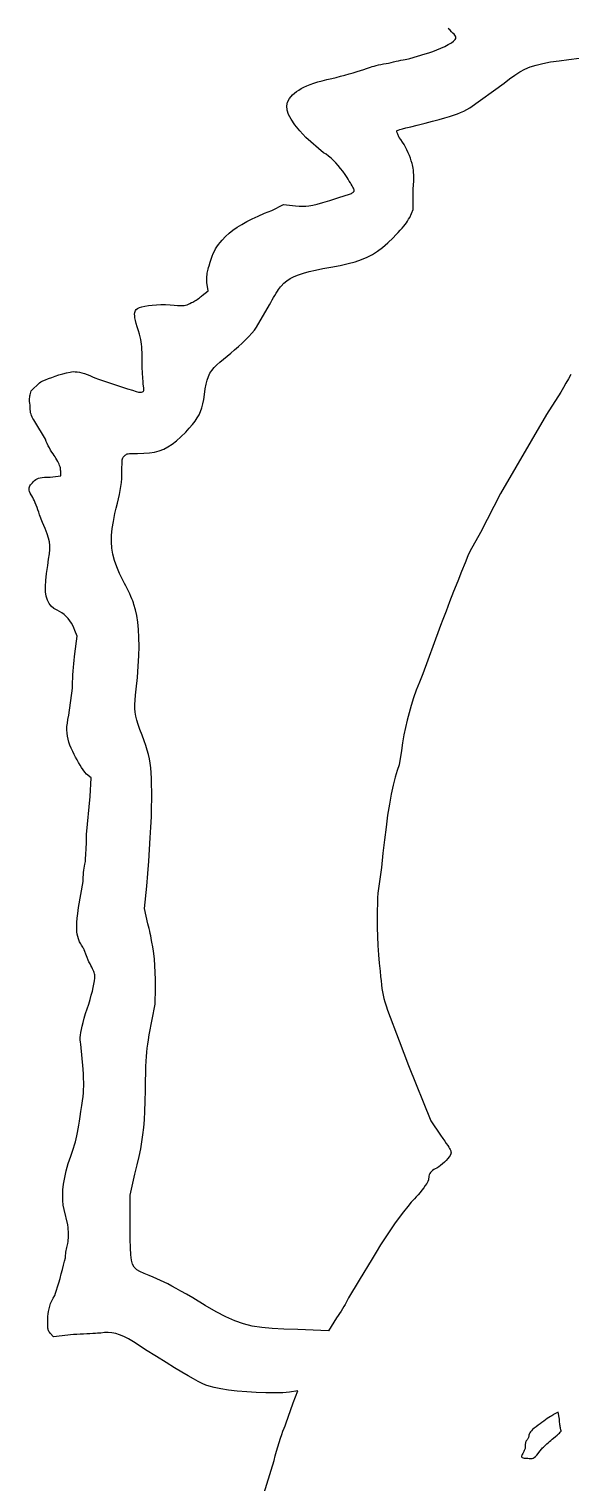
# Model space of a CAD drawing. Extents: x 0.1 to 14.4, y 0 to 16.2.
# Drawn here: x 9.286 to 10.666, y 8.661 to 12.363 of the extents above; entities that cross this region are included whole.
import ezdxf

# ---------------------------------------------------------------- set-up
doc = ezdxf.new("R2010")
doc.units = 0
doc.layers.get('0').update_dxf_attribs({"color": 5, "linetype": 'CONTINUOUS'})
doc.layers.add('1', color=1, linetype='CONTINUOUS')

msp = doc.modelspace()

# ---------------------------------------------------------------- linework, layer by layer
at = {"linetype": 'CONTINUOUS'}
msp.add_lwpolyline([(10.6658, 11.4832), (10.6593, 11.4725), (10.653, 11.4617), (10.6465, 11.4505), (10.6396, 11.4384), (10.6036, 11.3814), (10.4865, 11.1802), (10.4354, 11.0811), (10.4084, 11.033), (10.4035, 11.0214), (10.3963, 11.0038), (10.3874, 10.9817), (10.3775, 10.9568), (10.3671, 10.9306), (10.3569, 10.9046), (10.3476, 10.8805), (10.3396, 10.8598), (10.3337, 10.844), (10.3303, 10.8348), (10.2883, 10.7207), (10.2797, 10.6996), (10.272, 10.6794), (10.2651, 10.6598), (10.2589, 10.6408), (10.2534, 10.622), (10.2485, 10.6033), (10.2442, 10.5845), (10.2404, 10.5654), (10.2371, 10.5458), (10.2342, 10.5255), (10.2282, 10.4895), (10.2229, 10.4753), (10.2178, 10.458), (10.2128, 10.4378), (10.2081, 10.4148), (10.2035, 10.3893), (10.199, 10.3613), (10.1948, 10.331), (10.1907, 10.2986), (10.1869, 10.2643), (10.1832, 10.2282), (10.1742, 10.1622), (10.1734, 10.151), (10.1728, 10.1361), (10.1724, 10.118), (10.1724, 10.0976), (10.1727, 10.0755), (10.1733, 10.0523), (10.1743, 10.0289), (10.1758, 10.0059), (10.1777, 9.984), (10.1802, 9.964), (10.1811, 9.9506), (10.1821, 9.939), (10.1831, 9.9288), (10.1844, 9.9196), (10.1858, 9.911), (10.1875, 9.9028), (10.1896, 9.8944), (10.192, 9.8856), (10.1949, 9.8758), (10.1982, 9.8649), (10.2282, 9.7868), (10.2523, 9.7237), (10.3093, 9.5826), (10.3333, 9.5465), (10.3392, 9.5382), (10.3442, 9.5312), (10.3484, 9.5253), (10.3519, 9.5203), (10.3547, 9.5161), (10.3569, 9.5126), (10.3585, 9.5095), (10.3596, 9.5068), (10.3602, 9.5041), (10.3604, 9.5015), (10.3598, 9.4985), (10.3581, 9.4948), (10.3554, 9.4908), (10.352, 9.4865), (10.348, 9.482), (10.3435, 9.4775), (10.3387, 9.4732), (10.3338, 9.4691), (10.329, 9.4655), (10.3243, 9.4625), (10.3201, 9.4606), (10.3164, 9.4585), (10.3132, 9.4563), (10.3104, 9.4538), (10.3082, 9.4512), (10.3064, 9.4484), (10.305, 9.4454), (10.3041, 9.4423), (10.3035, 9.439), (10.3033, 9.4354), (10.3027, 9.4322), (10.301, 9.4281), (10.2984, 9.4233), (10.2949, 9.4179), (10.2909, 9.4122), (10.2864, 9.4063), (10.2817, 9.4003), (10.2768, 9.3946), (10.2719, 9.3892), (10.2673, 9.3844), (10.2593, 9.3758), (10.25, 9.3647), (10.2396, 9.3515), (10.2284, 9.3365), (10.2166, 9.3202), (10.2046, 9.3029), (10.1925, 9.2849), (10.1808, 9.2668), (10.1696, 9.2487), (10.1592, 9.2312), (10.1261, 9.1772), (10.0991, 9.1321), (10.0978, 9.129), (10.096, 9.1251), (10.0936, 9.1205), (10.0907, 9.1155), (10.0875, 9.11), (10.084, 9.1042), (10.0803, 9.0983), (10.0765, 9.0924), (10.0727, 9.0867), (10.0691, 9.0811), (10.048, 9.048), (9.97, 9.0511), (9.9349, 9.0521), (9.9047, 9.0537), (9.8782, 9.0563), (9.8543, 9.0601), (9.8318, 9.0657), (9.8097, 9.0733), (9.7869, 9.0834), (9.7622, 9.0963), (9.7345, 9.1124), (9.7027, 9.1321), (9.6867, 9.1413), (9.6727, 9.1493), (9.6603, 9.1562), (9.6493, 9.1622), (9.6393, 9.1674), (9.6298, 9.1721), (9.6207, 9.1765), (9.6115, 9.1807), (9.6019, 9.1848), (9.5916, 9.1892), (9.5786, 9.1942), (9.5681, 9.1988), (9.56, 9.2038), (9.5539, 9.2098), (9.5495, 9.2177), (9.5466, 9.2281), (9.5448, 9.2417), (9.5439, 9.2593), (9.5436, 9.2816), (9.5435, 9.3093), (9.5435, 9.3934), (9.5556, 9.4474), (9.5613, 9.4711), (9.5662, 9.4921), (9.5701, 9.5113), (9.5733, 9.5294), (9.5758, 9.5473), (9.5778, 9.5657), (9.5794, 9.5855), (9.5806, 9.6074), (9.5817, 9.6321), (9.5826, 9.6607), (9.5827, 9.6846), (9.5829, 9.7045), (9.5834, 9.721), (9.584, 9.735), (9.5848, 9.747), (9.5858, 9.7577), (9.587, 9.7679), (9.5884, 9.7782), (9.5899, 9.7893), (9.5916, 9.8018), (9.6066, 9.8799), (9.6073, 9.8929), (9.6077, 9.9082), (9.6078, 9.925), (9.6075, 9.9427), (9.607, 9.9606), (9.6062, 9.978), (9.6051, 9.9944), (9.6038, 10.0089), (9.6023, 10.021), (9.6006, 10.03), (9.5997, 10.0333), (9.5988, 10.0374), (9.5978, 10.0423), (9.5968, 10.0478), (9.5957, 10.0537), (9.5945, 10.0599), (9.5933, 10.0662), (9.5919, 10.0724), (9.5903, 10.0784), (9.5886, 10.0841), (9.5796, 10.1231), (9.5856, 10.1802), (9.5882, 10.2123), (9.5906, 10.2437), (9.5927, 10.274), (9.5946, 10.3031), (9.5961, 10.3307), (9.5973, 10.3566), (9.598, 10.3806), (9.5984, 10.4024), (9.5982, 10.4217), (9.5976, 10.4384), (9.5974, 10.4545), (9.5968, 10.4688), (9.5958, 10.4818), (9.5943, 10.4937), (9.5923, 10.5049), (9.5898, 10.5158), (9.5867, 10.5269), (9.583, 10.5385), (9.5786, 10.5509), (9.5736, 10.5646), (9.5679, 10.5795), (9.5634, 10.5923), (9.5599, 10.6035), (9.5575, 10.6136), (9.5559, 10.6231), (9.5552, 10.6327), (9.5552, 10.6428), (9.5558, 10.6539), (9.557, 10.6667), (9.5586, 10.6817), (9.5617, 10.7121), (9.564, 10.7405), (9.5654, 10.7668), (9.566, 10.7911), (9.5657, 10.8134), (9.5646, 10.8339), (9.5627, 10.8525), (9.5601, 10.8694), (9.5567, 10.8845), (9.5526, 10.8979), (9.5514, 10.9019), (9.5497, 10.9067), (9.5477, 10.9122), (9.5452, 10.9182), (9.5424, 10.9245), (9.5394, 10.9312), (9.5361, 10.938), (9.5327, 10.9448), (9.5291, 10.9515), (9.5255, 10.958), (9.5165, 10.9762), (9.5092, 10.9933), (9.5036, 11.0097), (9.4995, 11.0256), (9.497, 11.0413), (9.4959, 11.0572), (9.4962, 11.0736), (9.4977, 11.0909), (9.5006, 11.1093), (9.5045, 11.1291), (9.5079, 11.1429), (9.511, 11.1554), (9.5137, 11.1669), (9.516, 11.1777), (9.518, 11.1881), (9.5196, 11.1981), (9.5209, 11.2081), (9.5218, 11.2183), (9.5223, 11.2289), (9.5225, 11.2402), (9.5225, 11.2477), (9.5226, 11.2538), (9.5227, 11.2588), (9.5229, 11.2629), (9.5233, 11.2661), (9.5238, 11.2688), (9.5246, 11.2709), (9.5256, 11.2728), (9.5269, 11.2745), (9.5285, 11.2763), (9.5303, 11.2779), (9.532, 11.2792), (9.5338, 11.2802), (9.5358, 11.281), (9.5383, 11.2815), (9.5413, 11.2819), (9.545, 11.2821), (9.5495, 11.2822), (9.555, 11.2823), (9.5616, 11.2823), (9.5777, 11.2827), (9.5922, 11.2839), (9.6054, 11.286), (9.6174, 11.2892), (9.6288, 11.2935), (9.6396, 11.2991), (9.6503, 11.3061), (9.6612, 11.3146), (9.6726, 11.3246), (9.6847, 11.3363), (9.6939, 11.3466), (9.7018, 11.3558), (9.7085, 11.3645), (9.7141, 11.3728), (9.7188, 11.381), (9.7227, 11.3895), (9.7259, 11.3986), (9.7286, 11.4086), (9.7308, 11.4198), (9.7327, 11.4324), (9.7347, 11.4466), (9.7369, 11.4588), (9.7395, 11.4693), (9.7427, 11.4784), (9.7466, 11.4865), (9.7513, 11.4938), (9.757, 11.5008), (9.7637, 11.5077), (9.7716, 11.5148), (9.7808, 11.5225), (9.79, 11.53), (9.7996, 11.5379), (9.8094, 11.5461), (9.819, 11.5545), (9.8285, 11.5631), (9.8374, 11.5716), (9.8458, 11.58), (9.8532, 11.5883), (9.8597, 11.5961), (9.8649, 11.6036), (9.8979, 11.6607), (9.9015, 11.6669), (9.9051, 11.6731), (9.9085, 11.6792), (9.9119, 11.6849), (9.9152, 11.6903), (9.9182, 11.6953), (9.9211, 11.6997), (9.9237, 11.7034), (9.926, 11.7065), (9.9279, 11.7087), (9.9346, 11.7156), (9.9422, 11.7218), (9.9508, 11.7274), (9.9606, 11.7325), (9.9718, 11.7372), (9.9846, 11.7416), (9.999, 11.7456), (10.0153, 11.7494), (10.0336, 11.7531), (10.0541, 11.7568), (10.0777, 11.7612), (10.0983, 11.7657), (10.1164, 11.7705), (10.1326, 11.7758), (10.1471, 11.7819), (10.1607, 11.789), (10.1735, 11.7973), (10.1863, 11.807), (10.1994, 11.8185), (10.2132, 11.8318), (10.22, 11.8387), (10.2259, 11.8449), (10.2312, 11.8506), (10.2358, 11.8559), (10.2399, 11.8607), (10.2435, 11.8653), (10.2467, 11.8698), (10.2497, 11.8741), (10.2525, 11.8785), (10.2553, 11.8829), (10.2643, 11.9039), (10.2643, 11.955), (10.265, 11.966), (10.2654, 11.9757), (10.2655, 11.9842), (10.2654, 11.9916), (10.265, 11.9981), (10.2645, 12.0038), (10.2638, 12.0088), (10.263, 12.0133), (10.2622, 12.0173), (10.2613, 12.021), (10.2593, 12.0275), (10.257, 12.0342), (10.2543, 12.0412), (10.2514, 12.0482), (10.2481, 12.0552), (10.2446, 12.0621), (10.2409, 12.0688), (10.2369, 12.0753), (10.2326, 12.0814), (10.2282, 12.0871), (10.2273, 12.089), (10.2264, 12.0909), (10.2256, 12.093), (10.2248, 12.095), (10.2241, 12.0968), (10.2235, 12.0985), (10.223, 12.1), (10.2226, 12.1011), (10.2223, 12.1018), (10.2222, 12.1021), (10.2222, 12.1029), (10.2225, 12.1037), (10.2236, 12.1046), (10.226, 12.1056), (10.2301, 12.107), (10.2365, 12.1088), (10.2456, 12.1112), (10.258, 12.1143), (10.274, 12.1182), (10.2943, 12.1231), (10.3135, 12.1282), (10.3301, 12.1327), (10.3443, 12.1367), (10.3565, 12.1403), (10.3671, 12.1438), (10.3765, 12.1471), (10.3849, 12.1505), (10.3928, 12.1541), (10.4005, 12.1579), (10.4084, 12.1622), (10.4955, 12.2252), (10.5094, 12.2362), (10.5225, 12.2456), (10.5353, 12.2537), (10.5484, 12.2606), (10.5623, 12.2665), (10.5774, 12.2715), (10.5943, 12.2757), (10.6135, 12.2793), (10.6354, 12.2825), (10.6607, 12.2853), (10.6868, 12.2886)], dxfattribs=at)
at = {"layer": '1', "linetype": 'CONTINUOUS'}
msp.add_lwpolyline([(9.8799, 8.6216), (9.9099, 8.7177), (9.9128, 8.7295), (9.9159, 8.7412), (9.9192, 8.7528), (9.9226, 8.7639), (9.9261, 8.7744), (9.9294, 8.7841), (9.9325, 8.7928), (9.9354, 8.8003), (9.9379, 8.8063), (9.9399, 8.8108), (9.958, 8.8649), (9.97, 8.8949), (9.9489, 8.8919), (9.9317, 8.8905), (9.9113, 8.89), (9.8886, 8.8902), (9.8645, 8.8911), (9.8401, 8.8926), (9.8162, 8.8947), (9.7938, 8.8972), (9.7738, 8.9002), (9.7571, 8.9034), (9.7447, 8.9069), (9.7363, 8.91), (9.727, 8.914), (9.7165, 8.9191), (9.7045, 8.9254), (9.6907, 8.9332), (9.6747, 8.9426), (9.6562, 8.9538), (9.6349, 8.967), (9.6105, 8.9823), (9.5826, 9), (9.5664, 9.0108), (9.552, 9.0199), (9.539, 9.0274), (9.5273, 9.0334), (9.5165, 9.0379), (9.5065, 9.0411), (9.4969, 9.043), (9.4875, 9.0437), (9.4781, 9.0434), (9.4685, 9.042), (9.4651, 9.042), (9.4604, 9.0417), (9.4547, 9.0414), (9.4481, 9.041), (9.4407, 9.0405), (9.4328, 9.0401), (9.4245, 9.0397), (9.4161, 9.0394), (9.4077, 9.0391), (9.3994, 9.039), (9.3483, 9.033), (9.3393, 9.042), (9.3377, 9.0445), (9.3364, 9.0466), (9.3354, 9.0485), (9.3346, 9.0504), (9.3341, 9.0526), (9.3337, 9.055), (9.3335, 9.058), (9.3334, 9.0617), (9.3333, 9.0664), (9.3333, 9.0721), (9.3334, 9.0784), (9.3338, 9.0847), (9.3344, 9.0911), (9.3354, 9.0975), (9.3367, 9.104), (9.3385, 9.1106), (9.3408, 9.1173), (9.3437, 9.1241), (9.3472, 9.131), (9.3514, 9.1381), (9.3534, 9.1438), (9.3559, 9.1513), (9.3587, 9.1604), (9.3617, 9.1707), (9.3649, 9.1817), (9.368, 9.1931), (9.371, 9.2044), (9.3738, 9.2153), (9.3763, 9.2254), (9.3784, 9.2342), (9.3785, 9.2372), (9.3787, 9.2406), (9.3791, 9.2443), (9.3796, 9.2482), (9.3803, 9.2523), (9.381, 9.2563), (9.3818, 9.2602), (9.3826, 9.2639), (9.3835, 9.2673), (9.3844, 9.2703), (9.3852, 9.2753), (9.3858, 9.2799), (9.3863, 9.2841), (9.3865, 9.2881), (9.3866, 9.292), (9.3865, 9.2962), (9.3863, 9.3008), (9.3858, 9.3058), (9.3852, 9.3116), (9.3844, 9.3183), (9.3754, 9.3574), (9.3731, 9.3679), (9.3718, 9.3796), (9.3715, 9.3926), (9.3722, 9.4067), (9.3739, 9.4219), (9.3767, 9.4382), (9.3806, 9.4556), (9.3857, 9.4739), (9.3919, 9.4932), (9.3994, 9.5135), (9.4019, 9.5215), (9.4042, 9.5292), (9.4061, 9.537), (9.4079, 9.545), (9.4095, 9.5533), (9.4111, 9.5622), (9.4126, 9.5717), (9.4141, 9.5822), (9.4157, 9.5938), (9.4174, 9.6066), (9.4199, 9.6215), (9.4218, 9.634), (9.4233, 9.6447), (9.4243, 9.6542), (9.4249, 9.6629), (9.4252, 9.6715), (9.4252, 9.6804), (9.4248, 9.6902), (9.4242, 9.7015), (9.4234, 9.7147), (9.4174, 9.7778), (9.4167, 9.7832), (9.4164, 9.7888), (9.4164, 9.7946), (9.4169, 9.8009), (9.4178, 9.8078), (9.4192, 9.8154), (9.421, 9.8239), (9.4233, 9.8333), (9.4261, 9.8439), (9.4294, 9.8559), (9.4337, 9.8683), (9.4377, 9.8803), (9.4412, 9.8918), (9.4444, 9.9026), (9.4471, 9.9129), (9.4493, 9.9224), (9.4511, 9.9312), (9.4524, 9.9391), (9.4532, 9.946), (9.4535, 9.952), (9.4533, 9.9547), (9.4528, 9.9574), (9.4519, 9.9603), (9.4508, 9.9633), (9.4493, 9.9666), (9.4476, 9.9701), (9.4457, 9.974), (9.4435, 9.9782), (9.4411, 9.9828), (9.4384, 9.988), (9.4264, 10.018), (9.4262, 10.0184), (9.4258, 10.0193), (9.425, 10.0209), (9.4239, 10.0228), (9.4227, 10.0252), (9.4212, 10.0277), (9.4197, 10.0305), (9.418, 10.0334), (9.4162, 10.0363), (9.4144, 10.039), (9.412, 10.0459), (9.4101, 10.0521), (9.4087, 10.0582), (9.4077, 10.0645), (9.4073, 10.0713), (9.4073, 10.079), (9.4077, 10.088), (9.4085, 10.0986), (9.4098, 10.1112), (9.4114, 10.1261), (9.4234, 10.1922), (9.4235, 10.1978), (9.4238, 10.2036), (9.4241, 10.2095), (9.4247, 10.2154), (9.4253, 10.2211), (9.426, 10.2266), (9.4268, 10.2317), (9.4276, 10.2362), (9.4285, 10.2401), (9.4294, 10.2432), (9.4295, 10.2474), (9.4297, 10.2524), (9.4301, 10.2584), (9.4305, 10.265), (9.4309, 10.2721), (9.4314, 10.2798), (9.4318, 10.2877), (9.4321, 10.2959), (9.4323, 10.3041), (9.4324, 10.3123), (9.4414, 10.4084), (9.4444, 10.4565), (9.4324, 10.4655), (9.428, 10.471), (9.4238, 10.4767), (9.4197, 10.4826), (9.4157, 10.4887), (9.4118, 10.4951), (9.408, 10.5018), (9.4043, 10.5087), (9.4006, 10.516), (9.397, 10.5236), (9.3934, 10.5315), (9.3901, 10.5395), (9.3873, 10.5472), (9.3851, 10.5548), (9.3835, 10.5624), (9.3825, 10.5702), (9.3821, 10.5782), (9.3824, 10.5867), (9.3834, 10.5956), (9.385, 10.6052), (9.3874, 10.6156), (9.3964, 10.6847), (9.3965, 10.6923), (9.3967, 10.7007), (9.3971, 10.7096), (9.3977, 10.7188), (9.3983, 10.7282), (9.399, 10.7377), (9.3998, 10.7469), (9.4006, 10.7558), (9.4015, 10.7641), (9.4024, 10.7718), (9.4084, 10.8168), (9.4024, 10.8318), (9.4002, 10.8381), (9.3974, 10.8444), (9.394, 10.8504), (9.39, 10.8563), (9.3855, 10.8619), (9.3806, 10.8671), (9.3752, 10.8719), (9.3695, 10.8761), (9.3636, 10.8798), (9.3574, 10.8829), (9.3491, 10.8878), (9.3422, 10.8936), (9.3367, 10.9005), (9.3325, 10.9088), (9.3296, 10.9185), (9.3279, 10.93), (9.3276, 10.9434), (9.3283, 10.9589), (9.3303, 10.9767), (9.3333, 10.997), (9.3357, 11.0133), (9.3375, 11.0266), (9.3384, 11.0378), (9.3385, 11.0476), (9.3375, 11.0571), (9.3353, 11.0668), (9.3318, 11.0778), (9.3269, 11.0908), (9.3204, 11.1066), (9.3123, 11.1261), (9.3104, 11.1324), (9.3084, 11.1386), (9.3063, 11.1447), (9.3041, 11.1506), (9.3018, 11.1562), (9.2996, 11.1614), (9.2973, 11.1662), (9.2952, 11.1704), (9.2932, 11.1741), (9.2913, 11.1772), (9.2889, 11.1814), (9.2873, 11.1852), (9.2863, 11.1886), (9.2859, 11.1916), (9.286, 11.1944), (9.2867, 11.1971), (9.288, 11.1996), (9.2897, 11.2021), (9.2918, 11.2046), (9.2943, 11.2072), (9.297, 11.2105), (9.2998, 11.2134), (9.3029, 11.2157), (9.3063, 11.2177), (9.3101, 11.2192), (9.3144, 11.2204), (9.3194, 11.2212), (9.3251, 11.2218), (9.3317, 11.2221), (9.3393, 11.2222), (9.3664, 11.2252), (9.3664, 11.2372), (9.3663, 11.24), (9.366, 11.2427), (9.3655, 11.2455), (9.3647, 11.2484), (9.3637, 11.2515), (9.3625, 11.2547), (9.3609, 11.2582), (9.3591, 11.2619), (9.3569, 11.2659), (9.3544, 11.2703), (9.3523, 11.2733), (9.3498, 11.277), (9.347, 11.2812), (9.344, 11.2859), (9.3408, 11.2909), (9.3377, 11.2962), (9.3347, 11.3017), (9.3319, 11.3073), (9.3294, 11.3128), (9.3273, 11.3183), (9.3003, 11.3634), (9.2978, 11.3676), (9.2956, 11.3715), (9.2937, 11.3751), (9.2922, 11.3786), (9.2909, 11.3821), (9.2899, 11.3858), (9.2892, 11.3899), (9.2887, 11.3944), (9.2884, 11.3995), (9.2883, 11.4054), (9.2876, 11.4105), (9.2872, 11.4149), (9.287, 11.4189), (9.2872, 11.4224), (9.2875, 11.4257), (9.2881, 11.4288), (9.2888, 11.4318), (9.2895, 11.4348), (9.2904, 11.438), (9.2913, 11.4414), (9.3123, 11.4625), (9.3159, 11.4645), (9.321, 11.467), (9.3275, 11.4698), (9.335, 11.4728), (9.3435, 11.476), (9.3525, 11.4791), (9.362, 11.4821), (9.3716, 11.4849), (9.3811, 11.4874), (9.3904, 11.4895), (9.3943, 11.4902), (9.3986, 11.4906), (9.4035, 11.4905), (9.4087, 11.49), (9.4144, 11.4891), (9.4204, 11.4878), (9.4268, 11.4859), (9.4334, 11.4836), (9.4403, 11.4808), (9.4474, 11.4775), (9.4533, 11.475), (9.4631, 11.4714), (9.4758, 11.467), (9.4904, 11.462), (9.506, 11.4568), (9.5216, 11.4518), (9.5362, 11.4471), (9.5489, 11.4431), (9.5587, 11.4401), (9.5646, 11.4384), (9.5686, 11.4385), (9.5719, 11.4386), (9.5744, 11.439), (9.5761, 11.4398), (9.5773, 11.4411), (9.578, 11.443), (9.5781, 11.4457), (9.5779, 11.4492), (9.5774, 11.4538), (9.5766, 11.4595), (9.5765, 11.4627), (9.5763, 11.4669), (9.5759, 11.4719), (9.5755, 11.4776), (9.5751, 11.4839), (9.5746, 11.4906), (9.5742, 11.4977), (9.5739, 11.5049), (9.5737, 11.5122), (9.5736, 11.5195), (9.5736, 11.5303), (9.5735, 11.5394), (9.5733, 11.5473), (9.573, 11.5542), (9.5724, 11.5604), (9.5716, 11.5664), (9.5705, 11.5725), (9.569, 11.579), (9.567, 11.5862), (9.5646, 11.5946), (9.5613, 11.6047), (9.5587, 11.6135), (9.5568, 11.621), (9.5555, 11.6275), (9.5548, 11.6329), (9.5546, 11.6374), (9.5549, 11.6411), (9.5557, 11.6442), (9.5569, 11.6466), (9.5586, 11.6486), (9.562, 11.6512), (9.567, 11.6537), (9.5734, 11.6558), (9.581, 11.6576), (9.5897, 11.6592), (9.5994, 11.6603), (9.61, 11.6611), (9.6213, 11.6614), (9.6332, 11.6613), (9.6456, 11.6607), (9.6555, 11.6599), (9.6637, 11.6593), (9.6704, 11.6589), (9.6759, 11.6589), (9.6806, 11.6592), (9.6846, 11.6598), (9.6882, 11.6608), (9.6918, 11.6623), (9.6955, 11.6642), (9.6997, 11.6667), (9.7025, 11.6677), (9.7054, 11.6691), (9.7084, 11.6707), (9.7114, 11.6726), (9.7143, 11.6745), (9.7172, 11.6766), (9.7199, 11.6787), (9.7225, 11.6808), (9.7248, 11.6828), (9.7267, 11.6847), (9.7417, 11.6967), (9.7387, 11.7177), (9.7387, 11.7236), (9.7388, 11.7287), (9.7389, 11.7332), (9.7391, 11.7373), (9.7395, 11.741), (9.74, 11.7445), (9.7408, 11.748), (9.7418, 11.7516), (9.7431, 11.7555), (9.7447, 11.7598), (9.7474, 11.7691), (9.7499, 11.7773), (9.7524, 11.7846), (9.7551, 11.7912), (9.7579, 11.7973), (9.761, 11.803), (9.7644, 11.8085), (9.7683, 11.814), (9.7727, 11.8198), (9.7778, 11.8258), (9.7862, 11.8346), (9.7952, 11.8429), (9.805, 11.8507), (9.8157, 11.8583), (9.8273, 11.8656), (9.84, 11.8727), (9.854, 11.8798), (9.8692, 11.8867), (9.8858, 11.8938), (9.9039, 11.9009), (9.9339, 11.9159), (9.964, 11.9129), (9.9738, 11.9121), (9.9824, 11.9117), (9.9904, 11.9118), (9.9987, 11.9127), (10.0083, 11.9144), (10.0198, 11.9172), (10.0341, 11.9213), (10.052, 11.9268), (10.0744, 11.934), (10.1021, 11.9429), (10.1046, 11.9438), (10.1068, 11.9447), (10.1087, 11.9457), (10.1102, 11.9466), (10.1115, 11.9474), (10.1125, 11.9483), (10.1132, 11.9492), (10.1137, 11.9502), (10.114, 11.9511), (10.1141, 11.952), (10.1138, 11.9532), (10.1131, 11.9551), (10.1119, 11.9576), (10.1104, 11.9605), (10.1085, 11.964), (10.1063, 11.9677), (10.104, 11.9718), (10.1014, 11.9761), (10.0988, 11.9805), (10.0961, 11.985), (10.0906, 11.993), (10.0849, 12.0008), (10.0792, 12.0083), (10.0732, 12.0154), (10.0672, 12.0221), (10.0611, 12.0284), (10.0549, 12.0342), (10.0486, 12.0395), (10.0423, 12.0441), (10.036, 12.048), (9.991, 12.0871), (9.9754, 12.1042), (9.9628, 12.1195), (9.9533, 12.1332), (9.9466, 12.1456), (9.9429, 12.1569), (9.9421, 12.1673), (9.9442, 12.177), (9.949, 12.1863), (9.9566, 12.1952), (9.967, 12.2042), (9.9726, 12.2078), (9.9789, 12.2114), (9.9859, 12.2149), (9.9935, 12.2184), (10.0019, 12.2218), (10.0111, 12.2252), (10.0211, 12.2284), (10.0321, 12.2315), (10.0441, 12.2345), (10.0571, 12.2372), (10.068, 12.24), (10.0791, 12.2429), (10.0902, 12.2459), (10.1011, 12.2489), (10.1115, 12.2519), (10.1213, 12.2547), (10.1302, 12.2575), (10.1382, 12.26), (10.1449, 12.2623), (10.1502, 12.2643), (10.1525, 12.2652), (10.1557, 12.2664), (10.1599, 12.2676), (10.1647, 12.2689), (10.17, 12.2703), (10.1759, 12.2716), (10.182, 12.2729), (10.1884, 12.2742), (10.1948, 12.2753), (10.2012, 12.2763), (10.2076, 12.278), (10.214, 12.2795), (10.2204, 12.281), (10.2267, 12.2822), (10.2327, 12.2834), (10.2384, 12.2845), (10.2436, 12.2855), (10.2482, 12.2865), (10.2521, 12.2874), (10.2553, 12.2883), (10.2943, 12.3003), (10.3038, 12.3026), (10.314, 12.3058), (10.3244, 12.3097), (10.3347, 12.314), (10.3446, 12.3187), (10.3535, 12.3234), (10.3612, 12.3281), (10.3671, 12.3324), (10.371, 12.3362), (10.3724, 12.3393), (10.3729, 12.3412), (10.3728, 12.343), (10.3719, 12.3451), (10.3704, 12.3473), (10.3682, 12.3498), (10.3654, 12.3528), (10.362, 12.3561), (10.3581, 12.3599), (10.3535, 12.3643)], dxfattribs=at)
msp.add_lwpolyline([(10.6396, 8.797), (10.6393, 8.7986), (10.639, 8.8007), (10.6386, 8.8032), (10.6381, 8.8059), (10.6377, 8.809), (10.6373, 8.8123), (10.637, 8.8157), (10.6367, 8.8192), (10.6366, 8.8228), (10.6336, 8.8408), (10.6216, 8.8348), (10.6195, 8.8337), (10.6167, 8.832), (10.6134, 8.8299), (10.6096, 8.8275), (10.6055, 8.8247), (10.6011, 8.8216), (10.5965, 8.8184), (10.5918, 8.8149), (10.5872, 8.8114), (10.5826, 8.8078), (10.5768, 8.8036), (10.572, 8.7998), (10.5681, 8.7965), (10.565, 8.7935), (10.5627, 8.7909), (10.561, 8.7886), (10.5598, 8.7864), (10.559, 8.7845), (10.5587, 8.7826), (10.5586, 8.7808), (10.5585, 8.7798), (10.5582, 8.7787), (10.5578, 8.7774), (10.5573, 8.7761), (10.5567, 8.7748), (10.556, 8.7734), (10.5552, 8.7721), (10.5543, 8.7709), (10.5534, 8.7698), (10.5526, 8.7688), (10.5517, 8.7678), (10.5511, 8.7666), (10.5506, 8.7653), (10.5502, 8.7639), (10.5499, 8.7624), (10.5497, 8.7608), (10.5496, 8.7591), (10.5496, 8.7573), (10.5495, 8.7555), (10.5495, 8.7538), (10.5495, 8.752), (10.5492, 8.7501), (10.5488, 8.7484), (10.5483, 8.7465), (10.5477, 8.7447), (10.547, 8.7429), (10.5462, 8.7411), (10.5453, 8.7393), (10.5444, 8.7375), (10.5435, 8.7357), (10.5419, 8.7332), (10.5408, 8.731), (10.5401, 8.7292), (10.54, 8.7276), (10.5405, 8.7264), (10.5418, 8.7254), (10.5439, 8.7246), (10.5468, 8.7241), (10.5507, 8.7238), (10.5556, 8.7237), (10.5597, 8.723), (10.5633, 8.7228), (10.5666, 8.7231), (10.5695, 8.724), (10.5724, 8.7256), (10.5755, 8.728), (10.5787, 8.7314), (10.5824, 8.7357), (10.5866, 8.7412), (10.5916, 8.7477), (10.5936, 8.7497), (10.5959, 8.752), (10.5985, 8.7545), (10.6013, 8.7573), (10.6044, 8.7601), (10.6076, 8.7631), (10.611, 8.7661), (10.6145, 8.7691), (10.618, 8.772), (10.6216, 8.7748), (10.6266, 8.7789), (10.6307, 8.7824), (10.634, 8.7854), (10.6366, 8.7878), (10.6385, 8.7898), (10.6398, 8.7914), (10.6405, 8.7928), (10.6407, 8.7939), (10.6403, 8.7949), (10.6396, 8.7958)], close=True, dxfattribs=at)

doc.saveas('drawing.dxf')
